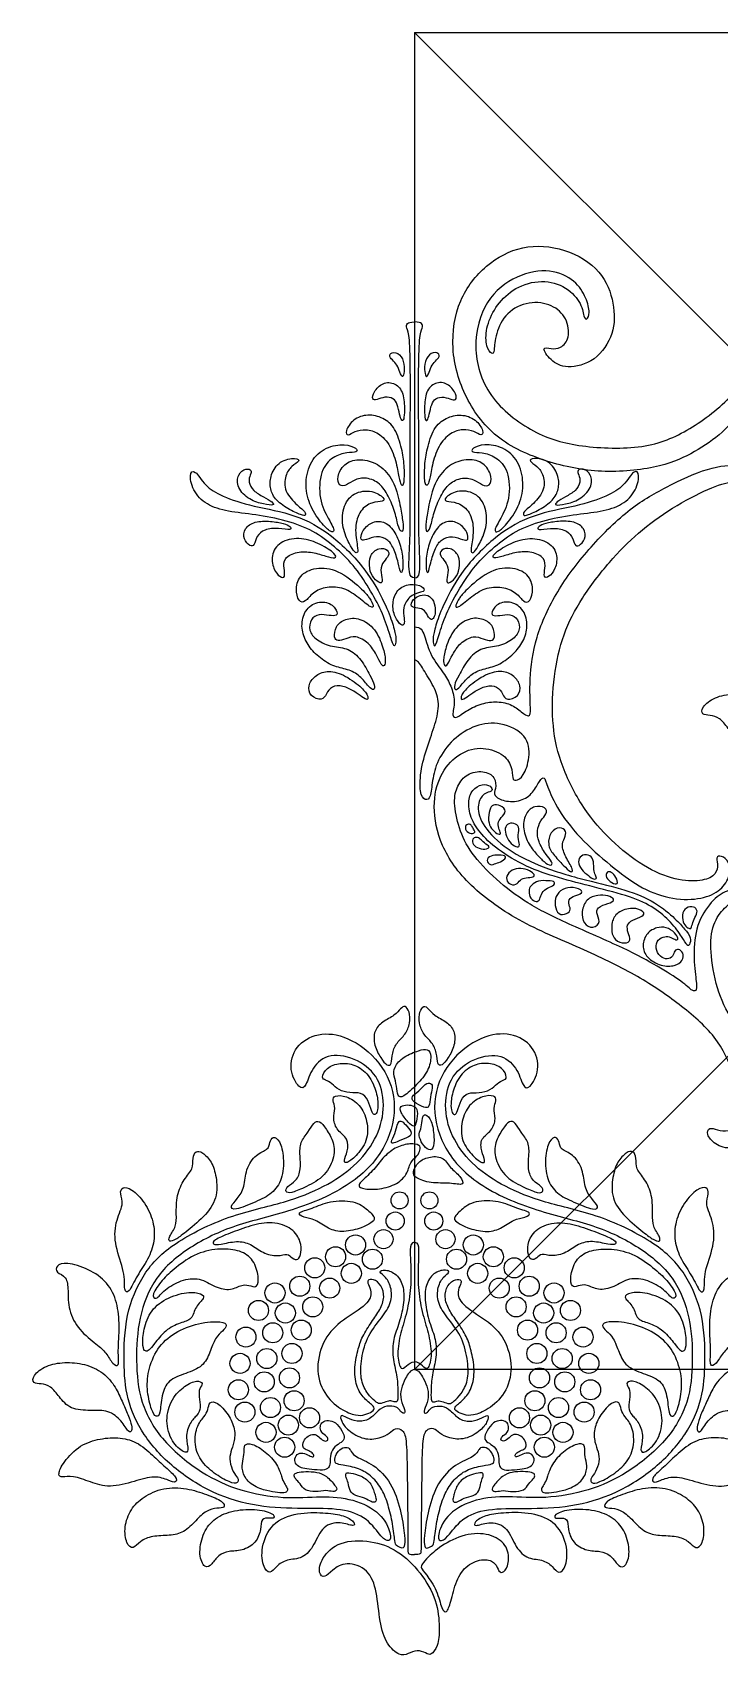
# Model space of a CAD drawing. Header units: millimetres. Extents: x 0 to 462, y -16 to 227.
# Drawn here: x 315.8 to 374.1, y 13.2 to 150.8 of the extents above; entities that cross this region are included whole.
import ezdxf

# ---------------------------------------------------------------- set-up
doc = ezdxf.new("R2010")
doc.units = ezdxf.units.MM
doc.header["$MEASUREMENT"] = 0
doc.layers.add('Layer 03', color=5, linetype='Continuous')

msp = doc.modelspace()

# ---------------------------------------------------------------- linework, layer by layer
at = {"layer": 'Layer 03'}
for p, q in [((348.2, 150.82), (461.58, 37.45)), ((461.58, 150.82), (348.2, 37.45)), ((348.2, 150.82), (348.2, 37.45)), ((348.2, 150.82), (461.58, 150.82)), ((461.58, 37.45), (348.2, 37.45))]:
    msp.add_line(p, q, dxfattribs=at)
for centre, radius in [((346.94, 51.79), 0.724), ((349.47, 51.79), 0.724), ((346.57, 50.04), 0.767), ((349.84, 50.04), 0.767), ((343.21, 48.01), 0.852), ((345.58, 48.5), 0.809), ((350.83, 48.5), 0.809), ((353.19, 48.01), 0.852), ((339.75, 46.07), 0.852), ((341.52, 47.01), 0.852), ((344.64, 46.8), 0.852), ((351.77, 46.8), 0.852), ((354.89, 47.01), 0.852), ((356.66, 46.07), 0.852), ((342.85, 45.6), 0.852), ((353.56, 45.6), 0.852), ((336.38, 43.94), 0.852), ((338.48, 44.51), 0.852), ((341.02, 44.35), 0.852), ((355.39, 44.35), 0.852), ((357.93, 44.51), 0.852), ((360.03, 43.94), 0.852), ((334.98, 42.46), 0.852), ((337.26, 42.24), 0.852), ((339.58, 42.76), 0.852), ((356.82, 42.76), 0.852), ((359.15, 42.24), 0.852), ((361.42, 42.46), 0.852), ((336.19, 40.56), 0.852), ((338.61, 40.79), 0.852), ((357.79, 40.79), 0.852), ((360.21, 40.56), 0.852), ((333.92, 40.2), 0.852), ((362.49, 40.2), 0.852), ((333.42, 37.97), 0.852), ((335.69, 38.38), 0.852), ((337.82, 38.81), 0.852), ((358.58, 38.81), 0.852), ((360.72, 38.38), 0.852), ((362.98, 37.97), 0.852), ((335.47, 36.4), 0.852), ((337.61, 36.74), 0.852), ((358.8, 36.74), 0.852), ((360.94, 36.4), 0.852), ((333.28, 35.73), 0.852), ((363.13, 35.73), 0.852), ((333.83, 33.84), 0.852), ((336, 34.22), 0.852), ((338, 34.8), 0.852), ((358.41, 34.8), 0.852), ((360.41, 34.22), 0.852), ((362.58, 33.84), 0.852), ((337.51, 32.73), 0.852), ((339.31, 33.35), 0.852), ((357.1, 33.35), 0.852), ((358.9, 32.73), 0.852), ((335.62, 32.12), 0.852), ((337.2, 30.86), 0.852), ((359.21, 30.86), 0.852), ((360.79, 32.12), 0.852)]:
    msp.add_circle(centre, radius, dxfattribs=at)
for points, knots in [([(375.94, 114.31), (375.59, 114.92), (375.31, 116.6), (376.14, 118.37), (375.91, 118.87), (374.45, 116.88), (371.95, 115.22), (369.38, 113.96), (364.28, 113.36), (359.7, 114.22), (355.14, 116.13), (352.37, 119.76), (351.16, 124.04), (351.85, 128.29), (354.19, 131.2), (357.28, 132.89), (360.99, 132.63), (364.19, 130.66), (365.18, 127.8), (365.2, 125.3), (363.58, 122.85), (361.02, 122.26), (359.71, 123), (358.88, 124.22), (359.82, 123.99), (360.58, 123.99), (361.41, 124.87), (361.15, 126.64), (359.93, 127.78), (357.91, 128.09), (355.94, 127.12), (355.03, 125.24), (354.97, 123.71), (354.8, 123.48), (354.26, 124.1), (354.21, 125.7), (355, 127.55), (356.43, 129.08), (358.7, 129.91), (360.92, 129.43), (362.34, 128), (362.57, 126.61), (362.8, 126.41), (363.11, 126.98), (362.8, 128.29), (361.89, 129.82), (359.78, 130.82), (356.88, 130.36), (354.12, 128.22), (353.02, 124.24), (354.24, 119.84), (358.35, 116.7), (362.12, 115.62), (367.79, 115.44), (371.51, 117), (375.34, 119.99), (377.85, 123.47), (379.23, 125.99), (379.85, 129.34), (379.75, 131.74), (378.75, 133.26), (377.73, 133.98), (376.71, 133.78), (376.09, 133.34), (375.89, 134.16), (376.95, 134.97), (378.42, 134.85), (379.74, 133.91), (381.05, 131.88), (381.29, 129.25), (381, 126.95), (380.95, 126.29), (381.29, 126.12), (382.1, 127), (384.27, 128.33), (386.79, 129.74), (392.13, 132.03), (395.39, 133.63), (398.04, 135.69), (400.19, 137.95), (401.18, 140.03), (401.61, 142.34), (401.29, 143.65), (400.48, 144.71), (399.05, 144.96), (397.99, 144.41), (397.99, 143.3), (398.26, 142.83), (397.32, 142.27), (395.84, 142.29), (394.8, 143.02), (394.3, 144.15), (393.87, 144.46), (393.71, 143.77), (392.81, 141.6), (390.61, 138.86), (387.88, 136.56), (385.63, 134.86), (382.95, 133.93), (380.5, 134), (378.86, 134.75), (378.08, 136.05), (378.2, 137.24), (378.9, 137.76), (379.39, 137.63), (379.11, 136.77), (379.46, 135.92), (380.78, 135.49), (383.03, 135.64), (385.85, 136.94), (388.64, 139.33), (390.78, 141.87), (392.69, 145.76), (393.17, 148.47), (393.21, 150.26), (393.19, 150.82)], [-184.994153, -184.994153, -184.994153, -184.994153, -183.910794, -182.684722, -181.45865, -180.232578, -179.006506, -177.780434, -176.554362, -175.328291, -174.102219, -172.876147, -171.650075, -170.424003, -169.197931, -167.971859, -166.745787, -165.519715, -164.293643, -163.067571, -161.841499, -160.615427, -159.389355, -158.163283, -156.937211, -155.711139, -154.485067, -153.258995, -152.032923, -150.806851, -149.580779, -148.354707, -147.128635, -145.902563, -144.676491, -143.45042, -142.224348, -140.998276, -139.772204, -138.546132, -137.32006, -136.093988, -134.867916, -133.641844, -132.415772, -131.1897, -129.963628, -128.737556, -127.511484, -126.285412, -125.05934, -123.833268, -122.607196, -121.381124, -120.155052, -118.92898, -117.702908, -116.476836, -115.250764, -114.024692, -112.79862, -111.572549, -110.346477, -109.120405, -107.894333, -106.668261, -105.442189, -104.216117, -102.990045, -101.763973, -100.537901, -99.311829, -98.085757, -96.859685, -95.633613, -94.407541, -93.181469, -91.955397, -90.729325, -89.503253, -88.277181, -87.051109, -85.825037, -84.598965, -83.372893, -82.146821, -80.920749, -79.694678, -78.468606, -77.242534, -76.016462, -74.79039, -73.564318, -72.338246, -71.112174, -69.886102, -68.66003, -67.433958, -66.207886, -64.981814, -63.755742, -62.52967, -61.303598, -60.077526, -58.851454, -57.625382, -56.39931, -55.173238, -53.947166, -52.721094, -51.495022, -50.26895, -49.042878, -47.816807, -47.263535, -47.263535, -47.263535, -47.263535]), ([(348.2, 100.42), (348.74, 100.42), (349.03, 99.85), (349.54, 97.93), (350.75, 96.45), (351.29, 95.44), (351.72, 94.14), (351.31, 92.74), (351.85, 92.69), (352.45, 93.25), (353.78, 93.91), (355.04, 94.14), (356.39, 93.91), (357.29, 93.19), (357.98, 92.71), (358.07, 93.25), (357.91, 95.83), (358.36, 99.47), (360.22, 103.5), (362.84, 106.96), (366.35, 110.5), (369.46, 112.27), (373.12, 114.02), (375.03, 114.17), (375.75, 114.03)], [0, 0, 0, 0, 1.226072, 2.452144, 3.678216, 4.904288, 6.13036, 7.356432, 8.582504, 9.808576, 11.034648, 12.26072, 13.486792, 14.712864, 15.938936, 17.165007, 18.391079, 19.617151, 20.843223, 22.069295, 23.295367, 24.521439, 25.747511, 26.929363, 26.929363, 26.929363, 26.929363]), ([(377.15, 57.62), (377.5, 58.23), (377.79, 59.91), (376.96, 61.68), (377.19, 62.18), (378.65, 60.19), (381.15, 58.54), (383.72, 57.27), (388.82, 56.67), (393.4, 57.53), (397.95, 59.44), (400.73, 63.08), (401.94, 67.35), (401.24, 71.6), (398.9, 74.51), (395.81, 76.2), (392.1, 75.94), (388.91, 73.97), (387.92, 71.11), (387.89, 68.61), (389.51, 66.16), (392.08, 65.57), (393.38, 66.31), (394.22, 67.53), (393.28, 67.3), (392.52, 67.3), (391.69, 68.18), (391.95, 69.95), (393.17, 71.09), (395.19, 71.4), (397.15, 70.43), (398.06, 68.55), (398.12, 67.02), (398.29, 66.79), (398.83, 67.42), (398.89, 69.01), (398.09, 70.86), (396.67, 72.4), (394.39, 73.22), (392.17, 72.74), (390.75, 71.31), (390.52, 69.92), (390.3, 69.72), (389.98, 70.29), (390.3, 71.6), (391.21, 73.13), (393.31, 74.13), (396.22, 73.68), (398.98, 71.53), (400.08, 67.55), (398.85, 63.15), (394.75, 60.01), (390.97, 58.93), (385.31, 58.75), (381.59, 60.31), (377.75, 63.3), (375.25, 66.78), (373.87, 69.3), (373.25, 72.65), (373.35, 75.05), (374.35, 76.57), (375.37, 77.29), (376.39, 77.09), (377.01, 76.65), (377.21, 77.47), (376.14, 78.28), (374.68, 78.16), (373.36, 77.22), (372.05, 75.19), (371.81, 72.56), (372.1, 70.26), (372.15, 69.6), (371.81, 69.43), (371, 70.31), (368.82, 71.64), (366.31, 73.05), (360.96, 75.34), (357.71, 76.94), (355.06, 79), (352.91, 81.26), (351.92, 83.34), (351.48, 85.65), (351.8, 86.96), (352.62, 88.02), (354.05, 88.27), (355.11, 87.72), (355.11, 86.61), (354.84, 86.15), (355.77, 85.58), (357.25, 85.6), (358.3, 86.33), (358.8, 87.46), (359.23, 87.77), (359.39, 87.08), (360.28, 84.91), (362.48, 82.17), (365.22, 79.87), (367.47, 78.17), (370.14, 77.24), (372.6, 77.31), (374.24, 78.06), (375.02, 79.36), (374.9, 80.55), (374.19, 81.07), (373.71, 80.94), (373.99, 80.08), (373.64, 79.23), (372.32, 78.8), (370.07, 78.95), (367.25, 80.25), (364.46, 82.64), (362.32, 85.18), (360.41, 89.07), (359.82, 92.39), (359.94, 96.24), (360.78, 99.87), (362.29, 102.82), (364.73, 106.01), (367.12, 108.43), (370, 110.54), (373.29, 112.27), (375.29, 112.87), (376.2, 112.4), (376.8, 111.31), (376.37, 110.81), (376.37, 110.55), (376.91, 110.33), (377.57, 110.61), (377.85, 111.67), (377.7, 112.41), (377.55, 112.72)], [-184.994153, -184.994153, -184.994153, -184.994153, -183.910794, -182.684722, -181.45865, -180.232578, -179.006506, -177.780434, -176.554362, -175.328291, -174.102219, -172.876147, -171.650075, -170.424003, -169.197931, -167.971859, -166.745787, -165.519715, -164.293643, -163.067571, -161.841499, -160.615427, -159.389355, -158.163283, -156.937211, -155.711139, -154.485067, -153.258995, -152.032923, -150.806851, -149.580779, -148.354707, -147.128635, -145.902563, -144.676491, -143.45042, -142.224348, -140.998276, -139.772204, -138.546132, -137.32006, -136.093988, -134.867916, -133.641844, -132.415772, -131.1897, -129.963628, -128.737556, -127.511484, -126.285412, -125.05934, -123.833268, -122.607196, -121.381124, -120.155052, -118.92898, -117.702908, -116.476836, -115.250764, -114.024692, -112.79862, -111.572549, -110.346477, -109.120405, -107.894333, -106.668261, -105.442189, -104.216117, -102.990045, -101.763973, -100.537901, -99.311829, -98.085757, -96.859685, -95.633613, -94.407541, -93.181469, -91.955397, -90.729325, -89.503253, -88.277181, -87.051109, -85.825037, -84.598965, -83.372893, -82.146821, -80.920749, -79.694678, -78.468606, -77.242534, -76.016462, -74.79039, -73.564318, -72.338246, -71.112174, -69.886102, -68.66003, -67.433958, -66.207886, -64.981814, -63.755742, -62.52967, -61.303598, -60.077526, -58.851454, -57.625382, -56.39931, -55.173238, -53.947166, -52.721094, -51.495022, -50.26895, -49.042878, -47.816807, -46.590735, -45.364663, -44.138591, -42.912519, -41.686447, -40.460375, -39.234303, -38.008231, -36.782159, -35.556087, -34.330015, -33.103943, -31.877871, -30.651799, -29.425727, -28.522936, -28.522936, -28.522936, -28.522936]), ([(375.34, 56.29), (375.29, 56.28), (374.61, 56.15), (373.62, 56.53), (372.91, 57.41), (373.17, 58.03), (373.85, 57.75), (374.78, 57.61), (376.02, 58.06), (376.34, 59.96), (375.33, 62.39), (373.9, 65.73), (370.66, 68.46), (367.3, 70.78), (362.7, 73.04), (357.23, 75.24), (352.68, 78.45), (350.3, 81.88), (349.67, 85.3), (350.29, 87.89), (351.8, 89.66), (353.77, 90.35), (355.75, 89.7), (356.51, 88.59), (356.49, 87.48), (356.74, 87.34), (357.45, 87.68), (358.02, 89.33), (357.84, 91.28), (355.49, 92.41), (353.37, 92.17), (351.41, 90.93), (350.09, 89.09), (349.69, 87.36), (349.6, 85.88), (349.13, 85.66), (348.61, 86.25), (348.71, 88.42), (349.38, 90.55), (350.07, 92.44), (350.37, 94.14), (349.78, 95.52), (348.79, 97.07), (348.48, 97.6), (348.2, 97.6)], [186.264738, 186.264738, 186.264738, 186.264738, 186.362938, 187.58901, 188.815082, 190.041154, 191.267226, 192.493298, 193.71937, 194.945442, 196.171514, 197.397586, 198.623658, 199.84973, 201.075802, 202.301874, 203.527946, 204.754018, 205.98009, 207.206162, 208.432233, 209.658305, 210.884377, 212.110449, 213.336521, 214.562593, 215.788665, 217.014737, 218.240809, 219.466881, 220.692953, 221.919025, 223.145097, 224.371169, 225.597241, 226.823313, 228.049385, 229.275457, 230.501529, 231.727601, 232.953673, 234.179745, 235.405817, 236.631889, 236.631889, 236.631889, 236.631889])]:
    msp.add_open_spline(points, degree=3, knots=knots, dxfattribs=at)
for points in [[(348.2, 104.58), (347.92, 104.58), (347.78, 104.89), (347.7, 105.64), (347.85, 108.08), (347.85, 111.44), (347.84, 116.36), (347.87, 122.08), (347.81, 125.12), (347.5, 125.8), (347.54, 126.18), (347.85, 126.28), (348.2, 126.28)], [(348.2, 104.58), (348.49, 104.58), (348.63, 104.89), (348.7, 105.64), (348.56, 108.08), (348.56, 111.44), (348.57, 116.36), (348.54, 122.08), (348.6, 125.12), (348.91, 125.8), (348.87, 126.18), (348.55, 126.28), (348.2, 126.28)], [(347.31, 121.9), (347.34, 122.09), (347.38, 122.71), (347.01, 123.6), (346.22, 123.77), (346.02, 123.32), (346.44, 122.98), (346.81, 122.51), (347.03, 121.8), (347.19, 121.58), (347.28, 121.72), (347.31, 121.9)], [(349.1, 121.9), (349.06, 122.09), (349.02, 122.71), (349.4, 123.6), (350.19, 123.77), (350.39, 123.32), (349.97, 122.98), (349.6, 122.51), (349.38, 121.8), (349.22, 121.58), (349.13, 121.72), (349.1, 121.9)], [(347.35, 118.86), (347.35, 119.25), (347.31, 120.28), (346.61, 121.14), (345.48, 121.2), (344.72, 120.32), (344.58, 119.68), (344.99, 119.64), (345.69, 119.97), (346.46, 119.83), (346.77, 119.33), (346.94, 118.4), (347.12, 117.85), (347.31, 117.94), (347.35, 118.47), (347.35, 118.86)], [(349.06, 118.86), (349.06, 119.25), (349.09, 120.28), (349.8, 121.14), (350.93, 121.2), (351.69, 120.32), (351.82, 119.68), (351.41, 119.64), (350.71, 119.97), (349.95, 119.83), (349.64, 119.33), (349.46, 118.4), (349.29, 117.85), (349.09, 117.94), (349.06, 118.47), (349.06, 118.86)], [(346.69, 114.13), (346.57, 114.64), (346.22, 115.82), (345.14, 116.94), (344.1, 117.2), (343.11, 117.03), (342.53, 116.56), (342.29, 116.97), (342.96, 118.05), (344.25, 118.5), (345.57, 118.18), (346.59, 117.33), (347.17, 115.45), (347.36, 114.18), (347.36, 112.45), (347.12, 112.37), (346.93, 112.76), (346.81, 113.62), (346.69, 114.13)], [(349.72, 114.13), (349.84, 114.64), (350.19, 115.82), (351.27, 116.94), (352.31, 117.2), (353.3, 117.03), (353.87, 116.56), (354.12, 116.97), (353.44, 118.05), (352.16, 118.5), (350.84, 118.18), (349.81, 117.33), (349.24, 115.45), (349.05, 114.18), (349.05, 112.45), (349.29, 112.37), (349.48, 112.76), (349.6, 113.62), (349.72, 114.13)], [(340.88, 109.65), (340.67, 110.04), (340.06, 111.22), (340.2, 113.74), (341.3, 114.89), (342.52, 115.26), (343.39, 115.17), (343.36, 115.58), (342.35, 115.95), (340.68, 115.72), (339.35, 114.54), (338.89, 112.63), (339.23, 110.81), (340.27, 109.2), (341.21, 108.35), (341.43, 108.57), (341.3, 108.91), (341.09, 109.27), (340.88, 109.65)], [(355.53, 109.65), (355.73, 110.04), (356.35, 111.22), (356.21, 113.74), (355.1, 114.89), (353.88, 115.26), (353.02, 115.17), (353.05, 115.58), (354.06, 115.95), (355.73, 115.72), (357.06, 114.54), (357.52, 112.63), (357.18, 110.81), (356.14, 109.2), (355.2, 108.35), (354.98, 108.57), (355.11, 108.91), (355.32, 109.27), (355.53, 109.65)], [(338.25, 110.78), (337.94, 111.07), (337.12, 111.9), (337.23, 113.32), (337.78, 114.08), (338.57, 114.49), (338.24, 114.79), (336.74, 114.54), (335.98, 113.3), (335.93, 112.23), (336.31, 111.27), (337.45, 110.4), (338.7, 109.85), (339, 109.85), (339, 110.16), (338.56, 110.49), (338.25, 110.78)], [(346.93, 110.99), (346.81, 111.55), (346.45, 112.89), (345.27, 114.22), (343.82, 114.7), (342.44, 114.48), (341.67, 113.4), (341.69, 112.44), (342.29, 112.29), (342.92, 112.82), (343.97, 113.17), (345.2, 112.71), (345.89, 111.74), (346.56, 110.26), (346.8, 108.97), (347.08, 108.38), (347.29, 108.66), (347.19, 109.52), (347.06, 110.42), (346.93, 110.99)], [(349.48, 110.99), (349.6, 111.55), (349.96, 112.89), (351.14, 114.22), (352.59, 114.7), (353.97, 114.48), (354.74, 113.4), (354.72, 112.44), (354.12, 112.29), (353.49, 112.82), (352.44, 113.17), (351.21, 112.71), (350.52, 111.74), (349.85, 110.26), (349.61, 108.97), (349.33, 108.38), (349.12, 108.66), (349.21, 109.52), (349.35, 110.42), (349.48, 110.99)], [(358.16, 110.78), (358.47, 111.07), (359.28, 111.9), (359.18, 113.32), (358.62, 114.08), (357.84, 114.49), (358.17, 114.79), (359.66, 114.54), (360.42, 113.3), (360.48, 112.23), (360.09, 111.27), (358.95, 110.4), (357.71, 109.85), (357.41, 109.85), (357.41, 110.16), (357.85, 110.49), (358.16, 110.78)], [(345.61, 102.53), (345.24, 103.31), (344.15, 105.34), (341.16, 108.33), (338.2, 109.99), (334.44, 110.63), (331.78, 111.5), (330.43, 112.37), (329.57, 113.84), (329.07, 113.42), (329.46, 111.78), (330.74, 110.62), (332.64, 110.15), (335.01, 109.92), (337.73, 109.37), (339.91, 108.44), (341.66, 107.04), (343.23, 105.48), (344.54, 103.42), (345.55, 101.55), (346.15, 99.6), (346.49, 98.63), (346.6, 98.97), (346.68, 99.49), (346.38, 100.65), (345.98, 101.75), (345.61, 102.53)], [(335.4, 111.45), (335.12, 111.61), (334.51, 111.95), (334.1, 112.71), (334.28, 113.34), (334.46, 113.72), (333.95, 113.9), (333.19, 113.42), (333.14, 112.2), (334.2, 111.16), (335.48, 110.8), (336.34, 110.7), (336.23, 110.98), (335.69, 111.29), (335.4, 111.45)], [(350.8, 102.53), (351.17, 103.31), (352.25, 105.34), (355.25, 108.33), (358.21, 109.99), (361.97, 110.63), (364.63, 111.5), (365.98, 112.37), (366.84, 113.84), (367.34, 113.42), (366.95, 111.78), (365.67, 110.62), (363.77, 110.15), (361.39, 109.92), (358.67, 109.37), (356.5, 108.44), (354.75, 107.04), (353.17, 105.48), (351.86, 103.42), (350.85, 101.55), (350.25, 99.6), (349.92, 98.63), (349.81, 98.97), (349.73, 99.49), (350.03, 100.65), (350.43, 101.75), (350.8, 102.53)], [(361, 111.45), (361.29, 111.61), (361.9, 111.95), (362.31, 112.71), (362.13, 113.34), (361.95, 113.72), (362.46, 113.9), (363.22, 113.42), (363.27, 112.2), (362.2, 111.16), (360.93, 110.8), (360.07, 110.7), (360.17, 110.98), (360.72, 111.29), (361, 111.45)], [(343.36, 107.32), (343.3, 107.69), (343.09, 108.86), (343.57, 110.37), (344.6, 111.03), (345.61, 111.03), (345.71, 111.32), (344.7, 112.04), (342.97, 111.88), (342.06, 110.53), (342.06, 108.8), (342.69, 107.41), (343.15, 106.69), (343.41, 106.68), (343.41, 106.96), (343.36, 107.32)], [(353.05, 107.32), (353.1, 107.69), (353.31, 108.86), (352.84, 110.37), (351.8, 111.03), (350.8, 111.03), (350.7, 111.32), (351.71, 112.04), (353.44, 111.88), (354.35, 110.53), (354.35, 108.8), (353.71, 107.41), (353.25, 106.69), (353, 106.68), (353, 106.96), (353.05, 107.32)], [(335.99, 109.36), (335.57, 109.4), (334.62, 109.38), (333.76, 108.79), (333.68, 107.83), (334.29, 107.22), (334.65, 107.3), (334.8, 108.11), (335.46, 108.72), (336.68, 108.82), (337.87, 108.59), (337.72, 108.95), (337.16, 109.18), (336.42, 109.33), (335.99, 109.36)], [(347.16, 106.59), (347.09, 107.05), (346.83, 107.96), (346.1, 109.14), (345.06, 109.52), (344.05, 108.98), (343.63, 108.21), (343.68, 107.7), (344.05, 107.79), (344.98, 108.16), (345.96, 107.88), (346.41, 107.18), (346.88, 105.78), (347.02, 104.87), (347.25, 105.15), (347.23, 106.12), (347.16, 106.59)], [(349.25, 106.59), (349.32, 107.05), (349.58, 107.96), (350.31, 109.14), (351.34, 109.52), (352.36, 108.98), (352.78, 108.21), (352.73, 107.7), (352.36, 107.79), (351.43, 108.16), (350.45, 107.88), (350, 107.18), (349.52, 105.78), (349.38, 104.87), (349.16, 105.15), (349.18, 106.12), (349.25, 106.59)], [(360.42, 109.36), (360.84, 109.4), (361.79, 109.38), (362.65, 108.79), (362.73, 107.83), (362.12, 107.22), (361.76, 107.3), (361.61, 108.11), (360.95, 108.72), (359.73, 108.82), (358.54, 108.59), (358.69, 108.95), (359.25, 109.18), (359.99, 109.33), (360.42, 109.36)], [(339.55, 106.72), (339.13, 106.8), (338.23, 106.85), (337.1, 106.26), (337.13, 105.39), (337.28, 104.58), (336.82, 104.6), (336.23, 105.27), (336.01, 106.65), (336.92, 107.79), (338.64, 108.02), (340.25, 107.46), (341.6, 106.57), (341.57, 106.19), (340.73, 106.39), (339.96, 106.65), (339.55, 106.72)], [(356.86, 106.72), (357.28, 106.8), (358.18, 106.85), (359.3, 106.26), (359.28, 105.39), (359.13, 104.58), (359.58, 104.6), (360.17, 105.27), (360.4, 106.65), (359.48, 107.79), (357.77, 108.02), (356.16, 107.46), (354.81, 106.57), (354.83, 106.19), (355.68, 106.39), (356.44, 106.65), (356.86, 106.72)], [(345.47, 104.44), (345.44, 104.65), (345.26, 105.26), (345.57, 105.99), (346.07, 106.44), (346.02, 106.98), (345.17, 107.18), (344.38, 106.52), (344.34, 105.34), (344.71, 104.51), (345.39, 104.03), (345.49, 104.24), (345.47, 104.44)], [(350.94, 104.44), (350.96, 104.65), (351.15, 105.26), (350.84, 105.99), (350.34, 106.44), (350.39, 106.98), (351.24, 107.18), (352.03, 106.52), (352.07, 105.34), (351.7, 104.51), (351.02, 104.03), (350.92, 104.24), (350.94, 104.44)], [(343.72, 103.63), (343.31, 104.02), (341.94, 105.22), (340.05, 105.55), (338.48, 104.94), (338.08, 103.63), (338.39, 102.51), (338.95, 102.46), (339.53, 103.35), (340.77, 103.87), (342.24, 103.77), (343.51, 102.91), (344.61, 101.93), (344.79, 102.18), (344.4, 102.86), (344.13, 103.24), (343.72, 103.63)], [(352.69, 103.63), (353.1, 104.02), (354.47, 105.22), (356.36, 105.55), (357.93, 104.94), (358.32, 103.63), (358.02, 102.51), (357.46, 102.46), (356.88, 103.35), (355.64, 103.87), (354.16, 103.77), (352.9, 102.91), (351.8, 101.93), (351.61, 102.18), (352.01, 102.86), (352.28, 103.24), (352.69, 103.63)], [(347.32, 101.16), (347.29, 101.39), (347.18, 102.08), (347.78, 103.03), (348.6, 103.36), (349.1, 103.4), (348.99, 103.87), (347.8, 104.14), (346.69, 103.62), (346.28, 102.39), (346.5, 101.24), (347.12, 100.45), (347.37, 100.66), (347.35, 100.92), (347.32, 101.16)], [(344.42, 96.34), (344.22, 96.72), (343.7, 97.68), (342.63, 98.64), (341.24, 98.7), (339.87, 99.26), (339.2, 100.12), (339.39, 101.11), (340.09, 101.54), (341, 101.38), (341.67, 101.32), (341.67, 101.8), (341, 102.58), (339.63, 102.53), (338.72, 101.56), (338.59, 100.12), (339.12, 98.88), (340.03, 97.87), (341.29, 97.04), (342.55, 96.85), (343.6, 96.31), (344.37, 95.27), (344.77, 95), (344.88, 95.46), (344.61, 95.97), (344.42, 96.34)], [(349.88, 101.3), (349.94, 101.43), (350.01, 101.75), (349.87, 102.67), (349.34, 103.15), (348.71, 103.14), (348.02, 102.76), (347.81, 102.08), (348.5, 102.02), (349.1, 101.89), (349.39, 101.16), (349.7, 100.98), (349.83, 101.18), (349.88, 101.3)], [(351.99, 96.34), (352.19, 96.72), (352.7, 97.68), (353.78, 98.64), (355.17, 98.7), (356.53, 99.26), (357.2, 100.12), (357.02, 101.11), (356.32, 101.54), (355.41, 101.38), (354.74, 101.32), (354.74, 101.8), (355.41, 102.58), (356.77, 102.53), (357.69, 101.56), (357.82, 100.12), (357.28, 98.88), (356.37, 97.87), (355.11, 97.04), (353.86, 96.85), (352.81, 96.31), (352.03, 95.27), (351.63, 95), (351.53, 95.46), (351.79, 95.97), (351.99, 96.34)], [(345.5, 98.73), (345.36, 99.18), (344.92, 100.28), (343.57, 101.24), (342.3, 101.12), (341.48, 100.51), (341.36, 99.43), (341.68, 99.2), (342.35, 99.37), (343.18, 99.74), (344.36, 99.08), (344.99, 98.07), (345.42, 97.12), (345.66, 97.04), (345.79, 97.58), (345.65, 98.28), (345.5, 98.73)], [(350.9, 98.73), (351.05, 99.18), (351.49, 100.28), (352.84, 101.24), (354.1, 101.12), (354.93, 100.51), (355.05, 99.43), (354.73, 99.2), (354.05, 99.37), (353.23, 99.74), (352.05, 99.08), (351.42, 98.07), (350.98, 97.12), (350.75, 97.04), (350.61, 97.58), (350.76, 98.28), (350.9, 98.73)], [(343.56, 95.38), (343.2, 95.69), (342.15, 96.47), (340.74, 96.76), (339.71, 96.28), (339.15, 95.45), (339.32, 94.52), (340.44, 94.14), (340.71, 94.72), (341.15, 95.42), (342.15, 95.47), (343.1, 94.96), (343.78, 94.47), (344.27, 94.14), (344.29, 94.6), (343.92, 95.07), (343.56, 95.38)], [(352.85, 95.38), (353.2, 95.69), (354.26, 96.47), (355.67, 96.76), (356.69, 96.28), (357.25, 95.45), (357.08, 94.52), (355.96, 94.14), (355.7, 94.72), (355.26, 95.42), (354.26, 95.47), (353.31, 94.96), (352.63, 94.47), (352.14, 94.14), (352.12, 94.6), (352.49, 95.07), (352.85, 95.38)], [(380.61, 90.31), (380.47, 90.67), (380.09, 91.46), (379.62, 92.6), (378.58, 93.93), (376.94, 94.65), (375.23, 94.79), (373.63, 94.51), (372.5, 93.6), (372.55, 92.93), (373.24, 92.96), (374.07, 92.74), (374.76, 91.85), (375.7, 90.72), (377.47, 90.65), (378.97, 90.72), (380.1, 89.81), (380.69, 88.71), (380.96, 88.95), (380.96, 89.32), (380.76, 89.95), (380.61, 90.31)], [(370.25, 75.7), (369.85, 76.08), (368.68, 77.09), (366.15, 78.17), (362.85, 78.88), (358.7, 80.09), (355.61, 81.76), (353.75, 83.8), (353.48, 85.43), (354.09, 86.38), (354.83, 86.44), (354.8, 86.82), (354.19, 87.16), (353.24, 86.82), (352.73, 85.9), (352.83, 84.44), (353.65, 83.02), (355.14, 81.56), (357.68, 80.03), (360.33, 79.15), (363.43, 78.35), (366.64, 77.54), (368.57, 76.63), (369.98, 75.38), (370.93, 74.06), (371.34, 73.31), (371.5, 73.42), (371.71, 74.02), (371.1, 74.8), (370.65, 75.32), (370.25, 75.7)], [(354.74, 83.33), (354.61, 83.51), (354.42, 83.95), (354.56, 85), (354.83, 85.39), (355.49, 85.33), (356.09, 84.78), (355.49, 84.24), (355.24, 83.77), (355.38, 83.21), (355.59, 82.78), (355.19, 82.85), (354.87, 83.15), (354.74, 83.33)], [(358.55, 81.16), (358.31, 81.43), (357.77, 82.08), (357.34, 83.48), (357.61, 84.67), (358.37, 85.29), (359.37, 85.15), (359.46, 84.55), (358.87, 84.05), (358.56, 83.12), (358.68, 82.24), (359.29, 81.15), (359.96, 80.45), (359.81, 80.1), (359.19, 80.47), (358.78, 80.89), (358.55, 81.16)], [(353.05, 83.56), (353.1, 83.48), (353.2, 83.25), (353.42, 83), (353.02, 82.83), (352.5, 83.13), (352.51, 83.65), (352.88, 83.72), (353, 83.64), (353.05, 83.56)], [(353.77, 82.43), (353.87, 82.35), (354.08, 82.09), (354.73, 81.75), (354.2, 81.52), (353.5, 81.66), (353.04, 82.07), (353.18, 82.57), (353.49, 82.59), (353.68, 82.51), (353.77, 82.43)], [(356.41, 82.06), (356.24, 82.23), (355.95, 82.67), (355.83, 83.37), (356.13, 83.82), (356.85, 83.75), (357.11, 83.37), (356.93, 82.57), (357.16, 81.87), (356.99, 81.67), (356.58, 81.89), (356.41, 82.06)], [(360.8, 80.22), (360.54, 80.5), (359.89, 81.18), (359.47, 81.95), (359.7, 83.07), (360.52, 83.51), (361.12, 83.12), (360.94, 82.51), (360.61, 81.88), (361.08, 80.76), (361.73, 79.76), (361.47, 79.55), (361.07, 79.95), (360.8, 80.22)], [(354.7, 80.99), (354.89, 81.07), (355.36, 81.09), (356.12, 81), (355.64, 80.51), (355.09, 80.38), (354.63, 80.15), (354.23, 80.63), (354.51, 80.92), (354.7, 80.99)], [(356.33, 79.68), (356.51, 79.83), (356.99, 80.02), (357.82, 79.84), (358.4, 79.49), (358.35, 79.16), (357.65, 79.19), (357.14, 78.99), (356.87, 78.49), (356.17, 78.59), (355.91, 79.11), (356.15, 79.53), (356.33, 79.68)], [(362.94, 79.33), (362.77, 79.47), (362.31, 79.84), (362.03, 80.5), (362.27, 81.06), (362.97, 81.17), (363.4, 80.7), (363.38, 79.95), (363.46, 79.46), (363.72, 79.07), (363.38, 78.99), (363.12, 79.18), (362.94, 79.33)], [(358.17, 78.55), (358.29, 78.67), (358.66, 78.92), (359.6, 78.9), (360.17, 78.82), (360, 78.45), (359.28, 78.23), (358.91, 77.76), (358.83, 77.16), (358.41, 77.09), (357.91, 77.51), (357.89, 78.2), (358.04, 78.43), (358.17, 78.55)], [(364.93, 78.74), (364.74, 78.85), (364.37, 79.17), (364.48, 79.68), (364.87, 79.68), (365.32, 79.21), (365.51, 78.52), (365.12, 78.64), (364.93, 78.74)], [(360.22, 77.56), (360.33, 77.8), (360.7, 78.24), (361.68, 78.41), (362.58, 78.02), (362.19, 77.7), (361.41, 77.55), (361.19, 76.99), (361.53, 76.45), (361.14, 76.06), (360.38, 75.94), (360.07, 76.82), (360.12, 77.33), (360.22, 77.56)], [(362.43, 76.29), (362.48, 76.65), (362.75, 77.38), (363.75, 77.7), (364.63, 77.65), (365.22, 77.33), (364.92, 77.02), (363.83, 76.77), (363.53, 76.21), (364.05, 75.4), (363.36, 74.79), (362.48, 75.21), (362.39, 75.93), (362.43, 76.29)], [(364.97, 75.38), (365.04, 75.65), (365.3, 76.24), (366.74, 76.7), (367.76, 76.26), (367.62, 75.87), (366.62, 75.58), (366.18, 75.17), (366.28, 74.46), (366.6, 73.83), (366.06, 73.51), (365.13, 73.83), (364.89, 74.58), (364.91, 75.1), (364.97, 75.38)], [(371.3, 74.97), (371.18, 75.07), (370.93, 75.33), (370.86, 76.24), (371.37, 76.73), (372.04, 76.68), (372.24, 76.22), (371.87, 75.64), (371.71, 75.04), (371.6, 74.75), (371.41, 74.88), (371.3, 74.97)], [(368.87, 73.86), (368.72, 73.69), (368.57, 73.17), (369.02, 72.42), (369.65, 72.17), (370.15, 72.48), (370.21, 72.98), (370.58, 73.14), (371.02, 72.81), (370.98, 72.1), (370.31, 71.65), (369.13, 71.6), (367.82, 72.37), (367.46, 73.39), (367.86, 74.52), (368.77, 74.96), (369.52, 75), (370.33, 74.48), (370.61, 73.94), (370.42, 73.83), (369.92, 74.12), (369.44, 74.21), (369.01, 74.03), (368.87, 73.86)], [(345.35, 63.9), (345.16, 64.19), (344.75, 64.93), (344.75, 66.2), (345.46, 66.95), (346.57, 67.47), (347.05, 68.09), (347.4, 68.34), (347.8, 67.85), (347.86, 66.82), (347.44, 65.82), (346.71, 65.21), (346.29, 64.3), (346.29, 63.28), (345.88, 63.17), (345.53, 63.6), (345.35, 63.9)], [(351.06, 63.9), (351.25, 64.19), (351.65, 64.93), (351.65, 66.2), (350.95, 66.95), (349.84, 67.47), (349.35, 68.09), (349.01, 68.34), (348.61, 67.85), (348.55, 66.82), (348.97, 65.82), (349.7, 65.21), (350.12, 64.3), (350.12, 63.28), (350.52, 63.17), (350.87, 63.6), (351.06, 63.9)], [(330.16, 28.78), (329.06, 29.48), (326.75, 31.34), (324.87, 34.63), (324.57, 38.21), (324.77, 41.82), (326.08, 45.35), (329.09, 47.9), (332.91, 49.76), (337.75, 50.79), (343.08, 53.03), (346.01, 56.35), (346.85, 60.21), (345.45, 63.64), (342.49, 65.82), (339.97, 66.06), (338.03, 64.93), (337.52, 62.82), (338.48, 61.16), (339.02, 61.39), (339.46, 63.06), (340.96, 64.36), (343.48, 63.78), (345.29, 62.21), (345.77, 59.52), (345, 56.92), (343.17, 54.61), (340.6, 52.93), (337.39, 51.59), (332.51, 50.6), (327.59, 48.14), (325.17, 45.7), (323.66, 42.11), (323.54, 37.98), (323.74, 34.99), (325.11, 31.9), (327.65, 29.08), (331.17, 26.83), (334.91, 25.74), (338.85, 25.65), (342.14, 25.69), (344.25, 24.88), (345.46, 23.09), (346.09, 22.8), (346.29, 23.41), (345.46, 25.31), (343.01, 26.52), (340.35, 26.75), (337.2, 26.44), (333.37, 27.13), (331.26, 28.08), (330.16, 28.78)], [(366.24, 28.78), (367.35, 29.48), (369.65, 31.34), (371.54, 34.63), (371.83, 38.21), (371.64, 41.82), (370.32, 45.35), (367.32, 47.9), (363.5, 49.76), (358.65, 50.79), (353.33, 53.03), (350.4, 56.35), (349.55, 60.21), (350.96, 63.64), (353.91, 65.82), (356.43, 66.06), (358.37, 64.93), (358.88, 62.82), (357.93, 61.16), (357.39, 61.39), (356.94, 63.06), (355.45, 64.36), (352.93, 63.78), (351.12, 62.21), (350.64, 59.52), (351.41, 56.92), (353.24, 54.61), (355.81, 52.93), (359.02, 51.59), (363.9, 50.6), (368.82, 48.14), (371.24, 45.7), (372.75, 42.11), (372.87, 37.98), (372.67, 34.99), (371.3, 31.9), (368.76, 29.08), (365.24, 26.83), (361.5, 25.74), (357.56, 25.65), (354.27, 25.69), (352.16, 24.88), (350.95, 23.09), (350.31, 22.8), (350.11, 23.41), (350.95, 25.31), (353.4, 26.52), (356.06, 26.75), (359.21, 26.44), (363.04, 27.13), (365.14, 28.08), (366.24, 28.78)], [(344.95, 60.96), (344.82, 61.42), (344.39, 62.49), (343.14, 63.35), (341.92, 63.48), (340.69, 63.07), (340.3, 62.1), (340.63, 62.03), (341.21, 61.71), (341.73, 61.14), (342.74, 60.86), (343.69, 60.99), (344.31, 60.31), (344.56, 59.27), (344.79, 59.01), (345.02, 59.17), (345.15, 59.74), (345.08, 60.5), (344.95, 60.96)], [(346.49, 62.33), (346.54, 62.07), (346.71, 61.48), (346.75, 60.6), (347.18, 60.45), (348.42, 61.6), (349.43, 62.78), (349.68, 64.11), (349.35, 64.69), (348.65, 64.53), (347.24, 64.01), (346.42, 63.05), (346.44, 62.59), (346.49, 62.33)], [(351.46, 60.96), (351.59, 61.42), (352.02, 62.49), (353.27, 63.35), (354.49, 63.48), (355.72, 63.07), (356.11, 62.1), (355.77, 62.03), (355.2, 61.71), (354.68, 61.14), (353.67, 60.86), (352.72, 60.99), (352.1, 60.31), (351.85, 59.27), (351.62, 59.01), (351.39, 59.17), (351.26, 59.74), (351.33, 60.5), (351.46, 60.96)], [(343.25, 55.6), (343.56, 55.92), (344.27, 56.79), (344.25, 58.53), (343.63, 59.93), (342.41, 60.68), (341.37, 60.71), (341.24, 60.27), (341.55, 59.62), (341.26, 58.74), (341.63, 57.67), (342.64, 57.05), (342.55, 55.93), (342.16, 55.1), (342.39, 54.87), (342.94, 55.28), (343.25, 55.6)], [(349.12, 61.61), (348.94, 61.48), (348.6, 61.03), (347.9, 60.59), (348.04, 60.15), (349.1, 59.59), (349.49, 59.66), (349.51, 60.56), (349.78, 61.37), (349.64, 61.8), (349.29, 61.74), (349.12, 61.61)], [(353.16, 55.6), (352.84, 55.92), (352.13, 56.79), (352.16, 58.53), (352.78, 59.93), (354, 60.68), (355.04, 60.71), (355.17, 60.27), (354.86, 59.62), (355.14, 58.74), (354.78, 57.67), (353.76, 57.05), (353.86, 55.93), (354.25, 55.1), (354.02, 54.87), (353.47, 55.28), (353.16, 55.6)], [(347.08, 59.25), (347.2, 59), (347.73, 58.33), (348.2, 57.95), (348.38, 58.42), (348.52, 59.45), (348.2, 59.81), (347.6, 59.92), (346.99, 59.79), (346.95, 59.49), (347.08, 59.25)], [(338.88, 52.89), (339.35, 53.11), (340.51, 53.67), (341.46, 55.34), (341.41, 56.72), (340.72, 57.87), (340.13, 58.61), (339.68, 58.41), (339.22, 57.59), (338.48, 56.74), (338.49, 55.57), (338.61, 54.44), (338.21, 53.39), (337.35, 52.96), (337.25, 52.49), (337.69, 52.37), (338.41, 52.67), (338.88, 52.89)], [(346.75, 58.17), (346.68, 57.98), (346.57, 57.47), (346.14, 56.65), (346.4, 56.6), (347.06, 56.92), (348.02, 57.25), (347.88, 57.73), (347.31, 58.39), (346.94, 58.61), (346.81, 58.36), (346.75, 58.17)], [(348.88, 58.73), (348.83, 58.52), (348.82, 57.95), (348.53, 57.47), (348.72, 56.77), (349.29, 56.03), (349.85, 56.07), (349.89, 57.14), (349.69, 58.63), (349.07, 59.2), (348.92, 58.94), (348.88, 58.73)], [(357.53, 52.89), (357.05, 53.11), (355.89, 53.67), (354.95, 55.34), (355, 56.72), (355.69, 57.87), (356.28, 58.61), (356.73, 58.41), (357.19, 57.59), (357.93, 56.74), (357.92, 55.57), (357.79, 54.44), (358.2, 53.39), (359.05, 52.96), (359.16, 52.49), (358.72, 52.37), (358, 52.67), (357.53, 52.89)], [(334.69, 51.65), (335.24, 51.89), (336.18, 52.33), (337.02, 53.54), (337.18, 55.43), (336.79, 56.95), (336.18, 57.25), (335.92, 56.71), (335.84, 56.08), (334.78, 55.77), (333.86, 54.41), (333.84, 52.91), (333.19, 51.87), (332.53, 51.29), (332.87, 50.85), (334.14, 51.4), (334.69, 51.65)], [(343.82, 53.51), (344.05, 53.72), (344.81, 54.4), (345.59, 55.54), (346.71, 56.37), (347.87, 56.64), (348.72, 56.51), (348.69, 56.06), (348.49, 55.56), (347.81, 55.07), (347.62, 53.95), (346.61, 53.06), (345.04, 52.67), (343.57, 52.77), (343.45, 53.12), (343.6, 53.3), (343.82, 53.51)], [(361.72, 51.65), (361.17, 51.89), (360.23, 52.33), (359.39, 53.54), (359.23, 55.43), (359.62, 56.95), (360.22, 57.25), (360.49, 56.71), (360.56, 56.08), (361.62, 55.77), (362.54, 54.41), (362.57, 52.91), (363.22, 51.87), (363.88, 51.29), (363.54, 50.85), (362.27, 51.4), (361.72, 51.65)], [(328.85, 49.13), (329.26, 49.46), (330.41, 50.38), (331.55, 51.97), (331.43, 53.83), (331.03, 55.09), (330.22, 55.93), (329.64, 56.01), (329.38, 55.41), (329.48, 54.45), (328.67, 53.63), (328.03, 52.25), (328.01, 50.52), (328.05, 49.6), (327.36, 48.68), (327.38, 48.22), (327.94, 48.43), (328.43, 48.81), (328.85, 49.13)], [(352.05, 53.81), (351.83, 54.07), (351.2, 54.53), (350.65, 55.56), (349.36, 55.5), (348.51, 55.08), (348.01, 54.17), (348.2, 53.72), (349.59, 53.2), (351.22, 53.32), (352.52, 52.98), (352.27, 53.55), (352.05, 53.81)], [(367.56, 49.13), (367.15, 49.46), (365.99, 50.38), (364.85, 51.97), (364.98, 53.83), (365.38, 55.09), (366.19, 55.93), (366.77, 56.01), (367.03, 55.41), (366.93, 54.45), (367.74, 53.63), (368.38, 52.25), (368.4, 50.52), (368.36, 49.6), (369.05, 48.68), (369.02, 48.22), (368.47, 48.43), (367.97, 48.81), (367.56, 49.13)], [(326.02, 49.98), (325.88, 50.52), (325.39, 51.63), (324.19, 52.83), (323.42, 52.98), (323.2, 52.4), (323.63, 51.51), (322.8, 49.97), (322.77, 47.94), (323.71, 45.64), (323.56, 44.07), (323.98, 43.84), (324.68, 45.44), (325.65, 46.76), (326.22, 48.35), (326.16, 49.43), (326.02, 49.98)], [(370.39, 49.98), (370.53, 50.52), (371.02, 51.63), (372.22, 52.83), (372.99, 52.98), (373.21, 52.4), (372.77, 51.51), (373.61, 49.97), (373.64, 47.94), (372.7, 45.64), (372.85, 44.07), (372.43, 43.84), (371.73, 45.44), (370.76, 46.76), (370.19, 48.35), (370.25, 49.43), (370.39, 49.98)], [(344.23, 50.98), (343.92, 51.25), (343.15, 51.81), (340.97, 51.77), (339.53, 51.08), (338.13, 50.75), (338.8, 50.32), (339.78, 50.21), (340.91, 49.33), (342.15, 49.04), (343.84, 49.46), (344.53, 49.9), (344.99, 50.21), (344.53, 50.72), (344.23, 50.98)], [(352.18, 50.98), (352.49, 51.25), (353.26, 51.81), (355.43, 51.77), (356.88, 51.08), (358.27, 50.75), (357.61, 50.32), (356.63, 50.21), (355.5, 49.33), (354.26, 49.04), (352.57, 49.46), (351.88, 49.9), (351.41, 50.21), (351.87, 50.72), (352.18, 50.98)], [(332.59, 49.01), (333.12, 49.22), (334.32, 49.67), (336.17, 50.05), (337.91, 49.45), (338.61, 48.26), (338.63, 47.36), (338.37, 46.66), (337.82, 46.86), (337.45, 47.36), (336.66, 46.99), (335.31, 47.3), (334.35, 48.13), (333.16, 48.4), (331.68, 48.02), (331.07, 48.04), (331.11, 48.42), (332.05, 48.8), (332.59, 49.01)], [(363.82, 49.01), (363.29, 49.22), (362.08, 49.67), (360.24, 50.05), (358.5, 49.45), (357.79, 48.26), (357.77, 47.36), (358.04, 46.66), (358.59, 46.86), (358.96, 47.36), (359.75, 46.99), (361.09, 47.3), (362.06, 48.13), (363.25, 48.4), (364.72, 48.02), (365.34, 48.04), (365.29, 48.42), (364.36, 48.8), (363.82, 49.01)], [(348.2, 48.25), (347.93, 48.25), (347.8, 47.68), (347.91, 46.24), (347.91, 44.15), (347.52, 42.06), (346.94, 40.35), (346.7, 38.47), (347.09, 37.31), (347.47, 37.73), (347.95, 38.1), (348.2, 38.1)], [(348.2, 48.25), (348.48, 48.25), (348.6, 47.68), (348.5, 46.24), (348.5, 44.15), (348.89, 42.06), (349.47, 40.35), (349.71, 38.47), (349.32, 37.31), (348.94, 37.73), (348.46, 38.1), (348.2, 38.1)], [(328.01, 46.11), (328.51, 46.5), (329.75, 47.4), (331.82, 47.74), (333.45, 47.57), (334.6, 46.8), (335.05, 45.26), (334.88, 44.36), (334.39, 44.53), (333.6, 44.72), (332.68, 44.1), (331.29, 44.4), (330.02, 45.28), (328.4, 45.06), (326.99, 44.23), (326.26, 43.25), (325.88, 43.76), (326.8, 45.04), (327.52, 45.71), (328.01, 46.11)], [(368.39, 46.11), (367.9, 46.5), (366.66, 47.4), (364.59, 47.74), (362.96, 47.57), (361.81, 46.8), (361.36, 45.26), (361.53, 44.36), (362.02, 44.53), (362.81, 44.72), (363.73, 44.1), (365.12, 44.4), (366.38, 45.28), (368.01, 45.06), (369.42, 44.23), (370.15, 43.25), (370.53, 43.76), (369.61, 45.04), (368.88, 45.71), (368.39, 46.11)], [(321.2, 39.63), (320.81, 39.94), (319.75, 40.75), (318.82, 42.5), (318.87, 44.22), (318.75, 45.34), (317.8, 45.67), (317.8, 46.26), (318.65, 46.58), (320.59, 46.01), (322.25, 44.86), (323.04, 43.16), (323.24, 41.14), (323.04, 38.92), (323.22, 37.62), (322.63, 37.87), (322.08, 38.89), (321.59, 39.32), (321.2, 39.63)], [(345.27, 41.66), (344.91, 41.2), (344.1, 40.15), (343.63, 38.09), (343.63, 36.45), (344.23, 35.35), (344.89, 34.72), (345.23, 34.48), (345.79, 34.74), (346.21, 34.82), (346.58, 34.66), (346.8, 34.75), (346.8, 35.38), (346.77, 36.8), (346.37, 38.29), (346.31, 39.86), (346.87, 41.18), (347.33, 42.99), (347.33, 44.47), (346.74, 45.59), (345.67, 45.97), (345.09, 45.74), (345.79, 45.35), (346.32, 44.3), (346.23, 42.94), (345.62, 42.13), (345.27, 41.66)], [(351.14, 41.66), (351.5, 41.2), (352.3, 40.15), (352.77, 38.09), (352.77, 36.45), (352.17, 35.35), (351.52, 34.72), (351.17, 34.48), (350.62, 34.74), (350.2, 34.82), (349.82, 34.66), (349.6, 34.75), (349.6, 35.38), (349.64, 36.8), (350.04, 38.29), (350.1, 39.86), (349.53, 41.18), (349.08, 42.99), (349.08, 44.47), (349.67, 45.59), (350.74, 45.97), (351.32, 45.74), (350.61, 45.35), (350.09, 44.3), (350.18, 42.94), (350.79, 42.13), (351.14, 41.66)], [(375.21, 39.63), (375.6, 39.94), (376.66, 40.75), (377.58, 42.5), (377.53, 44.22), (377.66, 45.34), (378.61, 45.67), (378.61, 46.26), (377.76, 46.58), (375.81, 46.01), (374.15, 44.86), (373.36, 43.16), (373.16, 41.14), (373.36, 38.92), (373.18, 37.62), (373.78, 37.87), (374.32, 38.89), (374.82, 39.32), (375.21, 39.63)], [(345.26, 42.53), (345.07, 42.18), (344.58, 41.52), (343.74, 40.21), (343.4, 39.13), (343.04, 37.42), (343.31, 35.81), (344.03, 34.86), (344.97, 34.21), (344.64, 33.88), (344.03, 33.59), (343.29, 33.5), (341.98, 34), (340.46, 35.33), (339.78, 37.59), (340.5, 40.14), (342.05, 41.67), (344.38, 42.99), (344.61, 44.08), (344.27, 44.71), (344.17, 45.02), (344.69, 45.17), (345.45, 44.62), (345.7, 43.6), (345.45, 42.88), (345.26, 42.53)], [(351.15, 42.53), (351.33, 42.18), (351.83, 41.52), (352.67, 40.21), (353, 39.13), (353.36, 37.42), (353.09, 35.81), (352.38, 34.86), (351.44, 34.21), (351.77, 33.88), (352.38, 33.59), (353.12, 33.5), (354.42, 34), (355.95, 35.33), (356.62, 37.59), (355.91, 40.14), (354.36, 41.67), (352.03, 42.99), (351.8, 44.08), (352.14, 44.71), (352.24, 45.02), (351.72, 45.17), (350.95, 44.62), (350.7, 43.6), (350.96, 42.88), (351.15, 42.53)], [(326.18, 39.66), (326.4, 39.95), (327.08, 40.83), (328.4, 41.45), (329.38, 41.64), (329.61, 42.83), (330.48, 43.51), (330.23, 43.89), (329, 44.08), (327.06, 43.51), (325.7, 42.32), (325.17, 40.62), (325.15, 39.32), (325.38, 38.94), (325.72, 39.05), (325.95, 39.36), (326.18, 39.66)], [(370.23, 39.66), (370, 39.95), (369.32, 40.83), (368.01, 41.45), (367.03, 41.64), (366.8, 42.83), (365.92, 43.51), (366.18, 43.89), (367.41, 44.08), (369.35, 43.51), (370.71, 42.32), (371.24, 40.62), (371.26, 39.32), (371.02, 38.94), (370.68, 39.05), (370.46, 39.36), (370.23, 39.66)], [(326.62, 33.83), (326.69, 34.15), (326.77, 35.29), (327.26, 36.57), (328.83, 37.11), (330.32, 37.68), (330.87, 38.9), (331.32, 40.18), (331.97, 40.72), (332.39, 41.21), (331.97, 41.56), (329.92, 41.45), (327.8, 40.61), (326.35, 39.29), (325.57, 37.28), (325.51, 35.58), (325.93, 33.89), (326.3, 33.38), (326.54, 33.51), (326.62, 33.83)], [(369.79, 33.83), (369.71, 34.15), (369.64, 35.29), (369.15, 36.57), (367.58, 37.11), (366.09, 37.68), (365.53, 38.9), (365.08, 40.18), (364.44, 40.72), (364.01, 41.21), (364.44, 41.56), (366.49, 41.45), (368.61, 40.61), (370.06, 39.29), (370.84, 37.28), (370.89, 35.58), (370.48, 33.89), (370.1, 33.38), (369.87, 33.51), (369.79, 33.83)], [(323.92, 33.62), (323.78, 33.98), (323.4, 34.77), (322.93, 35.91), (321.89, 37.24), (320.25, 37.96), (318.54, 38.1), (316.94, 37.82), (315.81, 36.91), (315.86, 36.24), (316.55, 36.27), (317.39, 36.05), (318.07, 35.16), (319.01, 34.03), (320.78, 33.96), (322.28, 34.03), (323.41, 33.12), (324, 32.02), (324.27, 32.26), (324.27, 32.63), (324.07, 33.27), (323.92, 33.62)], [(348.2, 37.45), (347.87, 37.44), (347.39, 36.63), (347.05, 35.84), (346.98, 34.87), (347.45, 33.94), (347.36, 33.67), (347.01, 33.85), (346.75, 34.34), (345.84, 34.4), (345.13, 34.02), (344.45, 33.16), (343.28, 32.98), (342.47, 33.37), (341.88, 33.68), (341.97, 33.09), (342.49, 32.31), (343.92, 31.44), (345.31, 31.61), (346.13, 32.04), (346.55, 32.54), (347.27, 32.37), (347.55, 31.49), (347.59, 28.45), (347.65, 23.78), (347.63, 21.96), (347.7, 21.8), (347.95, 21.76), (348.2, 21.76)], [(348.2, 37.45), (348.53, 37.44), (349.02, 36.63), (349.36, 35.84), (349.43, 34.87), (348.96, 33.94), (349.05, 33.67), (349.39, 33.85), (349.66, 34.34), (350.57, 34.4), (351.27, 34.02), (351.96, 33.16), (353.12, 32.98), (353.94, 33.37), (354.53, 33.68), (354.43, 33.09), (353.92, 32.31), (352.48, 31.44), (351.1, 31.61), (350.28, 32.04), (349.86, 32.54), (349.14, 32.37), (348.85, 31.49), (348.82, 28.45), (348.76, 23.78), (348.78, 21.96), (348.71, 21.8), (348.45, 21.76), (348.2, 21.76)], [(372.48, 33.62), (372.63, 33.98), (373.01, 34.77), (373.48, 35.91), (374.52, 37.24), (376.15, 37.96), (377.87, 38.1), (379.46, 37.82), (380.59, 36.91), (380.55, 36.24), (379.86, 36.27), (379.02, 36.05), (378.33, 35.16), (377.4, 34.03), (375.63, 33.96), (374.13, 34.03), (373, 33.12), (372.41, 32.02), (372.14, 32.26), (372.14, 32.63), (372.34, 33.27), (372.48, 33.62)], [(329, 30.65), (329.01, 30.88), (328.75, 31.7), (329.16, 32.99), (329.81, 33.57), (330.13, 34.17), (329.92, 35.18), (329.95, 35.86), (330.36, 36.27), (329.81, 36.59), (328.74, 36.11), (327.59, 35.03), (327.04, 33.09), (327.61, 31.25), (328.72, 30.33), (329, 30.43), (329, 30.65)], [(367.4, 30.65), (367.4, 30.88), (367.66, 31.7), (367.25, 32.99), (366.6, 33.57), (366.28, 34.17), (366.49, 35.18), (366.45, 35.86), (366.05, 36.27), (366.6, 36.59), (367.67, 36.11), (368.82, 35.03), (369.37, 33.09), (368.8, 31.25), (367.68, 30.33), (367.41, 30.43), (367.4, 30.65)], [(332.85, 28.8), (332.73, 29.04), (332.5, 29.67), (332.61, 30.46), (332.95, 31.26), (333.03, 32.39), (332.48, 33.63), (331.46, 34.74), (330.78, 34.74), (330.73, 34.03), (330.42, 33.46), (329.67, 32.66), (329.52, 30.82), (330.27, 29.4), (331.55, 28.4), (332.88, 27.7), (333.32, 27.89), (333.26, 28.23), (332.98, 28.56), (332.85, 28.8)], [(363.55, 28.8), (363.68, 29.04), (363.91, 29.67), (363.8, 30.46), (363.46, 31.26), (363.38, 32.39), (363.93, 33.63), (364.95, 34.74), (365.62, 34.74), (365.68, 34.03), (365.99, 33.46), (366.74, 32.66), (366.88, 30.82), (366.14, 29.4), (364.86, 28.4), (363.53, 27.7), (363.09, 27.89), (363.15, 28.23), (363.42, 28.56), (363.55, 28.8)], [(341.05, 29.55), (341.06, 29.75), (341.04, 30.29), (341.42, 30.95), (342.03, 31.27), (342.35, 31.59), (342.11, 32.23), (341.49, 33.02), (340.91, 33.17), (340.37, 33.02), (340.19, 32.66), (340.25, 32.12), (340.87, 31.74), (340.91, 31.44), (340.61, 31.32), (340.17, 31.65), (339.83, 32), (339.29, 31.91), (338.83, 31.53), (338.68, 30.92), (338.9, 30.69), (339.36, 30.52), (339.72, 30.24), (339.65, 29.98), (339.31, 30.14), (338.72, 30.42), (338.23, 30.31), (337.95, 29.73), (338.29, 29.25), (338.7, 29.06), (339.44, 28.99), (340.51, 28.86), (340.96, 29.12), (341.04, 29.36), (341.05, 29.55)], [(355.36, 29.55), (355.34, 29.75), (355.36, 30.29), (354.99, 30.95), (354.38, 31.27), (354.06, 31.59), (354.3, 32.23), (354.91, 33.02), (355.5, 33.17), (356.04, 33.02), (356.22, 32.66), (356.16, 32.12), (355.54, 31.74), (355.5, 31.44), (355.8, 31.32), (356.23, 31.65), (356.58, 32), (357.12, 31.91), (357.58, 31.53), (357.72, 30.92), (357.51, 30.69), (357.05, 30.52), (356.68, 30.24), (356.76, 29.98), (357.1, 30.14), (357.68, 30.42), (358.18, 30.31), (358.46, 29.73), (358.12, 29.25), (357.71, 29.06), (356.97, 28.99), (355.89, 28.86), (355.45, 29.12), (355.37, 29.36), (355.36, 29.55)], [(327.1, 29.16), (326.76, 29.47), (326.06, 30.17), (324.65, 31.38), (323.1, 31.73), (321.32, 31.58), (319.68, 30.97), (318.26, 29.37), (317.98, 28.47), (318.28, 28.27), (319.21, 28.49), (320.73, 27.9), (322.33, 27.37), (324.53, 27.97), (326.21, 28.5), (327.43, 28.02), (328, 27.8), (328.12, 28.3), (327.45, 28.85), (327.1, 29.16)], [(369.31, 29.16), (369.65, 29.47), (370.34, 30.17), (371.76, 31.38), (373.3, 31.73), (375.09, 31.58), (376.73, 30.97), (378.15, 29.37), (378.42, 28.47), (378.12, 28.27), (377.2, 28.49), (375.68, 27.9), (374.08, 27.37), (371.88, 27.97), (370.2, 28.5), (368.97, 28.02), (368.41, 27.8), (368.28, 28.3), (368.96, 28.85), (369.31, 29.16)], [(337.18, 27.79), (337.1, 27.94), (336.94, 28.32), (336.63, 29.39), (335.6, 30.52), (334.35, 31.24), (333.72, 31.11), (333.8, 30.44), (333.66, 29.67), (333.53, 28.91), (334.09, 27.76), (335.49, 27.19), (336.41, 27.03), (337.23, 26.94), (337.47, 27.13), (337.44, 27.42), (337.26, 27.64), (337.18, 27.79)], [(347.35, 23.39), (347.31, 23.88), (347.11, 25.25), (346.43, 27.61), (344.95, 29.34), (343.26, 29.98), (342.77, 30.54), (342.68, 30.84), (342.12, 30.88), (341.61, 30.41), (341.4, 29.81), (341.52, 29.43), (342, 29.38), (343.52, 29.08), (344.63, 28.42), (345.51, 27.24), (345.97, 26.03), (346.38, 24.34), (346.55, 22.71), (346.62, 22.55), (347.12, 22.25), (347.38, 22.34), (347.4, 22.91), (347.35, 23.39)], [(349.06, 23.39), (349.1, 23.88), (349.3, 25.25), (349.98, 27.61), (351.45, 29.34), (353.15, 29.98), (353.64, 30.54), (353.73, 30.84), (354.28, 30.88), (354.8, 30.41), (355.01, 29.81), (354.88, 29.43), (354.41, 29.38), (352.89, 29.08), (351.77, 28.42), (350.9, 27.24), (350.44, 26.03), (350.03, 24.34), (349.86, 22.71), (349.79, 22.55), (349.29, 22.25), (349.03, 22.34), (349.01, 22.91), (349.06, 23.39)], [(359.23, 27.79), (359.31, 27.94), (359.47, 28.32), (359.78, 29.39), (360.8, 30.52), (362.06, 31.24), (362.68, 31.11), (362.6, 30.44), (362.75, 29.67), (362.88, 28.91), (362.31, 27.76), (360.92, 27.19), (360, 27.03), (359.18, 26.94), (358.94, 27.13), (358.97, 27.42), (359.14, 27.64), (359.23, 27.79)], [(341.44, 27.65), (341.29, 27.86), (340.73, 28.47), (339.95, 28.77), (338.97, 28.81), (338.2, 28.72), (337.96, 28.53), (338.08, 28.18), (338.54, 27.79), (338.86, 27.17), (339.84, 27.05), (340.72, 27.24), (341.32, 27.05), (341.68, 27.21), (341.6, 27.45), (341.44, 27.65)], [(344.86, 26.82), (344.79, 27.06), (344.6, 27.8), (343.7, 28.47), (342.7, 28.71), (342.33, 28.71), (342.4, 28.29), (342.59, 27.9), (342.68, 27.13), (343.17, 26.71), (344.03, 26.58), (344.58, 26.18), (344.86, 26.18), (345, 26.37), (344.93, 26.58), (344.86, 26.82)], [(351.54, 26.82), (351.61, 27.06), (351.81, 27.8), (352.71, 28.47), (353.71, 28.71), (354.08, 28.71), (354.01, 28.29), (353.82, 27.9), (353.73, 27.13), (353.24, 26.71), (352.37, 26.58), (351.83, 26.18), (351.55, 26.18), (351.41, 26.37), (351.48, 26.58), (351.54, 26.82)], [(354.96, 27.65), (355.12, 27.86), (355.67, 28.47), (356.46, 28.77), (357.44, 28.81), (358.21, 28.72), (358.45, 28.53), (358.33, 28.18), (357.86, 27.79), (357.55, 27.17), (356.56, 27.05), (355.69, 27.24), (355.09, 27.05), (354.72, 27.21), (354.8, 27.45), (354.96, 27.65)], [(330.58, 26.84), (330.06, 27.03), (328.93, 27.42), (326.9, 27.47), (325.18, 26.65), (324.13, 25.64), (323.56, 24.09), (323.77, 22.62), (324.36, 22.17), (324.93, 22.9), (325.94, 23.36), (327.49, 23.36), (328.66, 23.58), (329.71, 24.66), (330.57, 25.53), (331.51, 25.74), (332.18, 25.67), (332.05, 26.28), (331.1, 26.65), (330.58, 26.84)], [(365.83, 26.84), (366.35, 27.03), (367.48, 27.42), (369.51, 27.47), (371.22, 26.65), (372.27, 25.64), (372.85, 24.09), (372.64, 22.62), (372.05, 22.17), (371.47, 22.9), (370.47, 23.36), (368.92, 23.36), (367.75, 23.58), (366.7, 24.66), (365.83, 25.53), (364.89, 25.74), (364.22, 25.67), (364.36, 26.28), (365.31, 26.65), (365.83, 26.84)], [(332.73, 25.41), (332.12, 25.26), (331.07, 24.76), (330.22, 23.49), (329.88, 21.71), (330.42, 20.51), (331.05, 20.89), (331.55, 21.72), (332.46, 22.09), (333.57, 22.02), (334.83, 22.74), (335.21, 23.93), (335.18, 24.85), (335.94, 24.85), (336.36, 24.8), (336.32, 25.26), (334.71, 25.67), (333.34, 25.56), (332.73, 25.41)], [(340.67, 25.27), (340.06, 25.32), (338.6, 25.38), (336.24, 24.68), (335.19, 22.6), (335.3, 20.69), (335.99, 20.02), (336.47, 20.77), (337.35, 21.38), (338.74, 21.35), (339.74, 22.54), (340.38, 24.27), (341.96, 24.57), (343.15, 24.07), (343.18, 24.52), (342.24, 25.1), (341.28, 25.23), (340.67, 25.27)], [(355.74, 25.27), (356.34, 25.32), (357.8, 25.38), (360.16, 24.68), (361.22, 22.6), (361.11, 20.69), (360.41, 20.02), (359.94, 20.77), (359.05, 21.38), (357.67, 21.35), (356.67, 22.54), (356.03, 24.27), (354.45, 24.57), (353.25, 24.07), (353.23, 24.52), (354.17, 25.1), (355.13, 25.23), (355.74, 25.27)], [(363.68, 25.41), (364.28, 25.26), (365.33, 24.76), (366.19, 23.49), (366.53, 21.71), (365.98, 20.51), (365.36, 20.89), (364.86, 21.72), (363.95, 22.09), (362.84, 22.02), (361.58, 22.74), (361.19, 23.93), (361.23, 24.85), (360.47, 24.85), (360.05, 24.8), (360.08, 25.26), (361.69, 25.67), (363.07, 25.56), (363.68, 25.41)], [(349.42, 21.58), (349.71, 21.87), (350.6, 22.67), (352.77, 23.64), (354.85, 23.5), (356.17, 22.46), (356.24, 20.95), (355.76, 20.18), (355.33, 20.25), (355.11, 21.08), (354.16, 21.47), (352.6, 20.93), (351.72, 19.59), (351.27, 17.65), (350.93, 16.72), (350.5, 17.06), (350.16, 18.71), (349.14, 20.18), (348.71, 20.63), (348.84, 20.95), (349.13, 21.29), (349.42, 21.58)], [(350.3, 15.61), (350.29, 16.27), (350.14, 17.87), (348.78, 20.26), (346.78, 22.18), (344.57, 22.99), (341.77, 22.95), (340.26, 21.44), (340.04, 20.11), (340.59, 19.74), (341.18, 20.41), (342.39, 21.22), (344.34, 20.55), (345.04, 18.68), (345.23, 15.99), (345.82, 14.09), (346.98, 13.13), (347.65, 13.32), (348.42, 13.72), (349.22, 13.4), (349.57, 13.16), (350.21, 13.93), (350.31, 14.96), (350.3, 15.61)]]:
    msp.add_open_spline(points, degree=3, dxfattribs=at)

doc.saveas('drawing.dxf')
